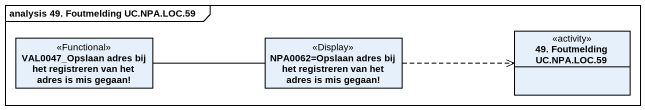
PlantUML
@startuml
mainframe analysis 49. Foutmelding UC.NPA.LOC.59
hide circle
hide empty members
class "VAL0047_Opslaan adres bij het registreren van het adres is mis gegaan!" as VAL0047_Opslaan_adres_bij <<Functional>>
class "NPA0062=Opslaan adres bij het registreren van het adres is mis gegaan!" as NPA0062_Opslaan_adres_bij <<Display>>
class "49. Foutmelding UC.NPA.LOC.59" as c49_Foutmelding_UC_NPA_LOC_59 <<activity>>
VAL0047_Opslaan_adres_bij -right- NPA0062_Opslaan_adres_bij
NPA0062_Opslaan_adres_bij .right.> c49_Foutmelding_UC_NPA_LOC_59
@enduml
